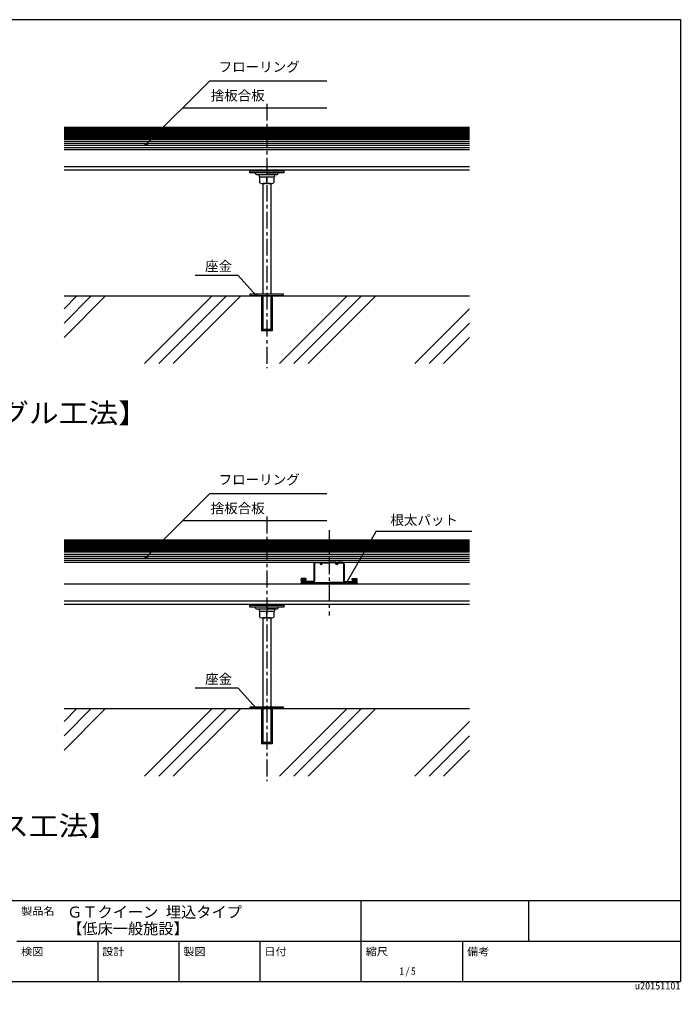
# Model space of a CAD drawing. Units: millimetres, scale not verified. Extents: x -1033 to 1029, y -737 to 700.
# Drawn here: x 51 to 1029, y -737 to 700 of the extents above; entities that cross this region are included whole.
import ezdxf
from ezdxf.enums import TextEntityAlignment as Align

# ---------------------------------------------------------------- set-up
doc = ezdxf.new("R2010")
doc.units = ezdxf.units.MM
doc.header["$LTSCALE"] = 5
doc.header["$PDMODE"] = 32
doc.header["$PDSIZE"] = 3
doc.linetypes.add('CHAIN1', pattern=[8, 5, -1, 1, -1])
for name, color, linetype in [('0-0_中心線', 4, 'CHAIN1'), ('0-1_中線', 7, 'Continuous'), ('0-2_太線１', 3, 'Continuous'), ('0-4_細線', 4, 'Continuous'), ('0-6_文字', 7, 'Continuous'), ('F-1_中線', 7, 'Continuous'), ('F-6_文字', 7, 'Continuous')]:
    doc.layers.add(name, color=color, linetype=linetype)
doc.styles.add('ＭＳ ゴシック', font='')
doc.styles.get('ＭＳ ゴシック').set_extended_font_data('MS Gothic')

msp = doc.modelspace()

# ---------------------------------------------------------------- linework, layer by layer
at = {"layer": '0-0_中心線'}
for p, q in [((416.828, 575.119), (416.828, 183.268)), ((416.828, -36.173), (416.828, -428.024)), ((508.979, -56.682), (508.979, -182.773))]:
    msp.add_line(p, q, dxfattribs=at)
at = {"layer": '0-0_中心線', "color": 7, "linetype": 'Continuous'}
msp.add_line((116.828, 290.519), (716.828, 290.519), dxfattribs=at)
at = {"layer": '0-1_中線'}
for p, q in [((116.828, 540.519), (716.828, 540.519)), ((116.828, 522.519), (716.828, 522.519)), ((116.828, 507.519), (716.828, 507.519)), ((116.828, 482.119), (716.828, 482.119)), ((116.828, 477.119), (716.828, 477.119)), ((441.889, 475.119), (391.889, 475.119)), ((391.889, 472.819), (391.889, 475.119)), ((441.889, 475.119), (441.889, 472.819)), ((441.889, 472.819), (391.889, 472.819)), ((402.889, 470.119), (416.889, 470.119)), ((405.539, 469.619), (405.539, 467.419)), ((406.039, 470.119), (427.739, 470.119)), ((406.039, 466.919), (427.739, 466.919)), ((406.389, 457.856), (406.389, 466.919)), ((430.889, 470.119), (416.889, 470.119)), ((416.889, 457.856), (416.889, 466.919)), ((427.389, 466.919), (427.389, 457.856)), ((428.239, 469.619), (428.239, 467.419)), ((410.828, 456.919), (410.828, 292.819)), ((422.139, 456.919), (411.639, 456.919)), ((422.828, 456.919), (422.828, 292.819)), ((135.915, 290.519), (116.828, 271.431)), ((178.342, 290.519), (116.828, 229.005)), ((157.129, 290.519), (116.828, 250.218)), ((335.915, 290.519), (235.915, 190.519)), ((357.129, 290.519), (257.129, 190.519)), ((378.342, 290.519), (278.342, 190.519)), ((391.828, 292.819), (391.828, 290.519)), ((391.828, 292.819), (391.828, 290.519)), ((441.828, 290.519), (391.828, 290.519)), ((408.828, 290.519), (408.828, 238.519)), ((410.828, 290.519), (410.828, 240.519)), ((422.828, 290.519), (422.828, 240.519)), ((424.828, 290.519), (424.828, 238.519)), ((535.915, 290.519), (435.915, 190.519)), ((441.828, 290.519), (441.828, 292.819)), ((557.129, 290.519), (457.129, 190.519)), ((578.342, 290.519), (478.342, 190.519)), ((716.828, 271.431), (635.915, 190.519)), ((716.828, 250.218), (657.129, 190.519)), ((424.828, 238.519), (408.828, 238.519)), ((422.828, 240.519), (410.828, 240.519)), ((716.828, 229.005), (678.342, 190.519)), ((116.828, -70.773), (716.828, -70.773)), ((116.828, -88.773), (716.828, -88.773)), ((116.828, -103.773), (716.828, -103.773)), ((486.479, -106.173), (486.479, -131.373)), ((487.679, -106.173), (487.679, -131.373)), ((488.879, -103.773), (495.979, -103.773)), ((495.379, -104.973), (488.879, -104.973)), ((529.079, -103.773), (521.979, -103.773)), ((522.579, -104.973), (529.079, -104.973)), ((530.279, -106.173), (530.279, -131.373)), ((531.479, -106.173), (531.479, -131.373)), ((116.828, -135.773), (716.828, -135.773)), ((469.679, -132.573), (469.679, -133.773)), ((485.279, -132.573), (469.679, -132.573)), ((469.679, -133.773), (485.279, -133.773)), ((548.279, -133.773), (532.679, -133.773)), ((116.828, -161.173), (716.828, -161.173)), ((116.828, -166.173), (716.828, -166.173)), ((441.889, -168.173), (391.889, -168.173)), ((391.889, -170.473), (391.889, -168.173)), ((441.889, -170.473), (391.889, -170.473)), ((441.889, -168.173), (441.889, -170.473)), ((402.889, -173.173), (416.889, -173.173)), ((405.539, -173.673), (405.539, -175.873)), ((406.039, -173.173), (427.739, -173.173)), ((406.039, -176.373), (427.739, -176.373)), ((406.389, -185.435), (406.389, -176.373)), ((410.828, -186.373), (410.828, -318.473)), ((422.139, -186.373), (411.639, -186.373)), ((430.889, -173.173), (416.889, -173.173)), ((416.889, -185.435), (416.889, -176.373)), ((422.828, -186.373), (422.828, -318.473)), ((427.389, -176.373), (427.389, -185.435)), ((428.239, -173.673), (428.239, -175.873)), ((178.342, -320.773), (116.828, -382.287)), ((116.828, -320.773), (716.828, -320.773)), ((135.915, -320.773), (116.828, -339.861)), ((157.129, -320.773), (116.828, -361.074)), ((335.915, -320.773), (235.915, -420.773)), ((357.129, -320.773), (257.129, -420.773)), ((378.342, -320.773), (278.342, -420.773)), ((391.828, -318.473), (391.828, -320.773)), ((391.828, -318.473), (391.828, -320.773)), ((441.828, -320.773), (391.828, -320.773)), ((408.828, -320.773), (408.828, -372.773)), ((410.828, -320.773), (410.828, -370.773)), ((422.828, -320.773), (422.828, -370.773)), ((424.828, -320.773), (424.828, -372.773)), ((535.915, -320.773), (435.915, -420.773)), ((441.828, -320.773), (441.828, -318.473)), ((557.129, -320.773), (457.129, -420.773)), ((578.342, -320.773), (478.342, -420.773)), ((716.828, -339.861), (635.915, -420.773)), ((424.828, -372.773), (408.828, -372.773)), ((422.828, -370.773), (410.828, -370.773)), ((716.828, -361.074), (657.129, -420.773)), ((716.828, -382.287), (678.342, -420.773))]:
    msp.add_line(p, q, dxfattribs=at)
for points in [[(441.828, 290.519), (441.828, 292.819), (391.828, 292.819)], [(495.379, -104.973), (497.479, -107.773), (499.579, -104.973), (508.979, -104.973)], [(495.979, -103.773), (497.479, -105.773), (498.979, -103.773), (508.979, -103.773)], [(521.979, -103.773), (520.479, -105.773), (518.979, -103.773), (508.979, -103.773)], [(522.579, -104.973), (520.479, -107.773), (518.379, -104.973), (508.979, -104.973)], [(532.679, -132.573), (548.279, -132.573), (548.279, -133.773)], [(441.828, -320.773), (441.828, -318.473), (391.828, -318.473)]]:
    msp.add_lwpolyline(points, dxfattribs=at)
for centre, radius, start, end in [((402.889, 473.737), 3.619, 194.70476, 270), ((406.039, 469.619), 0.5, 90, 180), ((406.039, 467.419), 0.5, 180, 270), ((427.739, 469.619), 0.5, 0, 90), ((427.739, 467.419), 0.5, 270, 0), ((430.889, 473.737), 3.619, 270, 345.29523), ((411.639, 472.083), 15.164, 249.74384, 290.25616), ((422.139, 472.083), 15.164, 249.74384, 290.25616), ((488.879, -106.173), 2.4, 90, 180), ((488.879, -106.173), 1.2, 90, 180), ((529.079, -106.173), 2.4, 0, 90), ((529.079, -106.173), 1.2, 0, 90), ((485.279, -131.373), 1.2, 270, 0), ((485.279, -131.373), 2.4, 270, 0), ((532.679, -131.373), 2.4, 180, 270), ((532.679, -131.373), 1.2, 180, 270), ((402.889, -169.555), 3.619, 194.70476, 270), ((430.889, -169.555), 3.619, 270, 345.29523), ((406.039, -173.673), 0.5, 90, 180), ((406.039, -175.873), 0.5, 180, 270), ((411.639, -171.209), 15.164, 249.74384, 290.25616), ((422.139, -171.209), 15.164, 249.74384, 290.25616), ((427.739, -173.673), 0.5, 0, 90), ((427.739, -175.873), 0.5, 270, 0)]:
    msp.add_arc(centre, radius, start, end, dxfattribs=at)
at = {"layer": '0-2_太線１'}
for p, q in [((116.828, 519.519), (716.828, 519.519)), ((116.828, 516.519), (716.828, 516.519)), ((116.828, 513.519), (716.828, 513.519)), ((116.828, 510.519), (716.828, 510.519)), ((391.889, 477.119), (441.889, 477.119)), ((391.889, 477.119), (391.889, 475.119)), ((392.326, 477.119), (391.889, 476.682)), ((393.74, 477.119), (391.889, 475.268)), ((395.154, 477.119), (393.154, 475.119)), ((396.568, 477.119), (394.568, 475.119)), ((397.982, 477.119), (395.982, 475.119)), ((399.397, 477.119), (397.397, 475.119)), ((400.811, 477.119), (398.811, 475.119)), ((402.225, 477.119), (400.225, 475.119)), ((403.639, 477.119), (401.639, 475.119)), ((405.054, 477.119), (403.054, 475.119)), ((406.468, 477.119), (404.468, 475.119)), ((407.882, 477.119), (405.882, 475.119)), ((409.296, 477.119), (407.296, 475.119)), ((410.71, 477.119), (408.71, 475.119)), ((412.125, 477.119), (410.125, 475.119)), ((413.539, 477.119), (411.539, 475.119)), ((414.953, 477.119), (412.953, 475.119)), ((416.367, 477.119), (414.367, 475.119)), ((417.781, 477.119), (415.781, 475.119)), ((419.196, 477.119), (417.196, 475.119)), ((420.61, 477.119), (418.61, 475.119)), ((422.024, 477.119), (420.024, 475.119)), ((423.438, 477.119), (421.438, 475.119)), ((424.853, 477.119), (422.853, 475.119)), ((426.267, 477.119), (424.267, 475.119)), ((427.681, 477.119), (425.681, 475.119)), ((429.095, 477.119), (427.095, 475.119)), ((430.509, 477.119), (428.509, 475.119)), ((431.924, 477.119), (429.924, 475.119)), ((433.338, 477.119), (431.338, 475.119)), ((434.752, 477.119), (432.752, 475.119)), ((436.166, 477.119), (434.166, 475.119)), ((437.58, 477.119), (435.58, 475.119)), ((438.995, 477.119), (436.995, 475.119)), ((440.409, 477.119), (438.409, 475.119)), ((441.823, 477.119), (439.823, 475.119)), ((441.889, 475.771), (441.237, 475.119)), ((441.889, 477.119), (441.889, 475.119)), ((116.828, -91.773), (716.828, -91.773)), ((116.828, -94.773), (716.828, -94.773)), ((116.828, -97.773), (716.828, -97.773)), ((116.828, -100.773), (716.828, -100.773)), ((474.679, -128.273), (467.679, -128.273)), ((467.679, -128.273), (467.679, -135.773)), ((467.679, -128.858), (468.264, -128.273)), ((467.679, -129.566), (468.971, -128.273)), ((467.679, -130.273), (469.678, -128.273)), ((467.679, -130.98), (470.385, -128.273)), ((467.679, -131.687), (471.092, -128.273)), ((469.799, -130.273), (471.799, -128.273)), ((470.506, -130.273), (472.506, -128.273)), ((471.213, -130.273), (473.213, -128.273)), ((471.921, -130.273), (473.921, -128.273)), ((472.628, -130.273), (474.628, -128.273)), ((473.335, -130.273), (474.679, -128.929)), ((543.279, -130.273), (543.279, -128.273)), ((543.279, -128.919), (543.924, -128.273)), ((543.279, -129.626), (544.631, -128.273)), ((543.338, -130.273), (545.338, -128.273)), ((544.045, -130.273), (546.045, -128.273)), ((544.753, -130.273), (546.753, -128.273)), ((545.46, -130.273), (547.46, -128.273)), ((546.167, -130.273), (548.167, -128.273)), ((546.874, -130.273), (548.874, -128.273)), ((547.581, -130.273), (549.581, -128.273)), ((548.279, -130.283), (550.279, -128.283)), ((548.279, -130.99), (550.279, -128.99)), ((467.679, -132.394), (469.679, -130.394)), ((467.679, -133.101), (469.679, -131.101)), ((467.679, -133.808), (469.679, -131.808)), ((467.679, -134.515), (469.679, -132.515)), ((467.679, -135.222), (469.679, -133.222)), ((508.979, -135.773), (467.679, -135.773)), ((467.835, -135.773), (469.835, -133.773)), ((468.542, -135.773), (470.542, -133.773)), ((469.249, -135.773), (471.249, -133.773)), ((469.679, -133.773), (508.979, -133.773)), ((469.956, -135.773), (471.956, -133.773)), ((470.663, -135.773), (472.663, -133.773)), ((471.37, -135.773), (473.37, -133.773)), ((472.077, -135.773), (474.077, -133.773)), ((472.785, -135.773), (474.785, -133.773)), ((473.492, -135.773), (475.492, -133.773)), ((474.042, -130.273), (474.679, -129.637)), ((474.199, -135.773), (476.199, -133.773)), ((474.906, -135.773), (476.906, -133.773)), ((475.613, -135.773), (477.613, -133.773)), ((476.32, -135.773), (478.32, -133.773)), ((477.027, -135.773), (479.027, -133.773)), ((477.734, -135.773), (479.734, -133.773)), ((478.441, -135.773), (480.441, -133.773)), ((479.148, -135.773), (481.148, -133.773)), ((479.856, -135.773), (481.856, -133.773)), ((480.563, -135.773), (482.563, -133.773)), ((481.27, -135.773), (483.27, -133.773)), ((481.977, -135.773), (483.977, -133.773)), ((482.684, -135.773), (484.684, -133.773)), ((483.391, -135.773), (485.391, -133.773)), ((484.098, -135.773), (486.098, -133.773)), ((484.805, -135.773), (486.805, -133.773)), ((485.512, -135.773), (487.512, -133.773)), ((486.22, -135.773), (488.22, -133.773)), ((486.927, -135.773), (488.927, -133.773)), ((487.634, -135.773), (489.634, -133.773)), ((488.341, -135.773), (490.341, -133.773)), ((489.048, -135.773), (491.048, -133.773)), ((489.755, -135.773), (491.755, -133.773)), ((490.462, -135.773), (492.462, -133.773)), ((491.169, -135.773), (493.169, -133.773)), ((491.876, -135.773), (493.876, -133.773)), ((492.584, -135.773), (494.584, -133.773)), ((493.291, -135.773), (495.291, -133.773)), ((493.998, -135.773), (495.998, -133.773)), ((494.705, -135.773), (496.705, -133.773)), ((495.412, -135.773), (497.412, -133.773)), ((496.119, -135.773), (498.119, -133.773)), ((496.826, -135.773), (498.826, -133.773)), ((497.533, -135.773), (499.533, -133.773)), ((498.24, -135.773), (500.24, -133.773)), ((498.947, -135.773), (500.947, -133.773)), ((499.655, -135.773), (501.655, -133.773)), ((500.362, -135.773), (502.362, -133.773)), ((501.069, -135.773), (503.069, -133.773)), ((501.776, -135.773), (503.776, -133.773)), ((502.483, -135.773), (504.483, -133.773)), ((503.19, -135.773), (505.19, -133.773)), ((503.897, -135.773), (505.897, -133.773)), ((504.604, -135.773), (506.604, -133.773)), ((505.311, -135.773), (507.311, -133.773)), ((506.019, -135.773), (508.019, -133.773)), ((506.726, -135.773), (508.726, -133.773)), ((507.433, -135.773), (509.433, -133.773)), ((508.14, -135.773), (510.14, -133.773)), ((508.847, -135.773), (510.847, -133.773)), ((548.279, -133.773), (508.979, -133.773)), ((508.979, -135.773), (550.279, -135.773)), ((509.554, -135.773), (511.554, -133.773)), ((510.261, -135.773), (512.261, -133.773)), ((510.968, -135.773), (512.968, -133.773)), ((511.675, -135.773), (513.675, -133.773)), ((512.383, -135.773), (514.383, -133.773)), ((513.09, -135.773), (515.09, -133.773)), ((513.797, -135.773), (515.797, -133.773)), ((514.504, -135.773), (516.504, -133.773)), ((515.211, -135.773), (517.211, -133.773)), ((515.918, -135.773), (517.918, -133.773)), ((516.625, -135.773), (518.625, -133.773)), ((517.332, -135.773), (519.332, -133.773)), ((518.039, -135.773), (520.039, -133.773)), ((518.746, -135.773), (520.746, -133.773)), ((519.454, -135.773), (521.454, -133.773)), ((520.161, -135.773), (522.161, -133.773)), ((520.868, -135.773), (522.868, -133.773)), ((521.575, -135.773), (523.575, -133.773)), ((522.282, -135.773), (524.282, -133.773)), ((522.989, -135.773), (524.989, -133.773)), ((523.696, -135.773), (525.696, -133.773)), ((524.403, -135.773), (526.403, -133.773)), ((525.11, -135.773), (527.11, -133.773)), ((525.818, -135.773), (527.818, -133.773)), ((526.525, -135.773), (528.525, -133.773)), ((527.232, -135.773), (529.232, -133.773)), ((527.939, -135.773), (529.939, -133.773)), ((528.646, -135.773), (530.646, -133.773)), ((529.353, -135.773), (531.353, -133.773)), ((530.06, -135.773), (532.06, -133.773)), ((530.767, -135.773), (532.767, -133.773)), ((531.474, -135.773), (533.474, -133.773)), ((532.182, -135.773), (534.182, -133.773)), ((532.889, -135.773), (534.889, -133.773)), ((533.596, -135.773), (535.596, -133.773)), ((534.303, -135.773), (536.303, -133.773)), ((535.01, -135.773), (537.01, -133.773)), ((535.717, -135.773), (537.717, -133.773)), ((536.424, -135.773), (538.424, -133.773)), ((537.131, -135.773), (539.131, -133.773)), ((537.838, -135.773), (539.838, -133.773)), ((538.545, -135.773), (540.545, -133.773)), ((539.253, -135.773), (541.253, -133.773)), ((539.96, -135.773), (541.96, -133.773)), ((540.667, -135.773), (542.667, -133.773)), ((541.374, -135.773), (543.374, -133.773)), ((542.081, -135.773), (544.081, -133.773)), ((542.788, -135.773), (544.788, -133.773)), ((543.495, -135.773), (545.495, -133.773)), ((544.202, -135.773), (546.202, -133.773)), ((544.909, -135.773), (546.909, -133.773)), ((545.617, -135.773), (547.617, -133.773)), ((546.324, -135.773), (550.279, -131.818)), ((547.031, -135.773), (550.279, -132.525)), ((547.738, -135.773), (550.279, -133.233)), ((548.279, -131.697), (550.279, -129.697)), ((548.279, -132.404), (550.279, -130.404)), ((548.279, -133.071), (548.279, -133.773)), ((548.299, -133.091), (550.279, -131.111)), ((548.445, -135.773), (550.279, -133.94)), ((549.152, -135.773), (550.279, -134.647)), ((549.859, -135.773), (550.279, -135.354)), ((391.889, -166.173), (441.889, -166.173)), ((391.889, -166.173), (391.889, -168.173)), ((392.326, -166.173), (391.889, -166.609)), ((393.74, -166.173), (391.889, -168.024)), ((395.154, -166.173), (393.154, -168.173)), ((396.568, -166.173), (394.568, -168.173)), ((397.982, -166.173), (395.982, -168.173)), ((399.397, -166.173), (397.397, -168.173)), ((400.811, -166.173), (398.811, -168.173)), ((402.225, -166.173), (400.225, -168.173)), ((403.639, -166.173), (401.639, -168.173)), ((405.054, -166.173), (403.054, -168.173)), ((406.468, -166.173), (404.468, -168.173)), ((407.882, -166.173), (405.882, -168.173)), ((409.296, -166.173), (407.296, -168.173)), ((410.71, -166.173), (408.71, -168.173)), ((412.125, -166.173), (410.125, -168.173)), ((413.539, -166.173), (411.539, -168.173)), ((414.953, -166.173), (412.953, -168.173)), ((416.367, -166.173), (414.367, -168.173)), ((417.781, -166.173), (415.781, -168.173)), ((419.196, -166.173), (417.196, -168.173)), ((420.61, -166.173), (418.61, -168.173)), ((422.024, -166.173), (420.024, -168.173)), ((423.438, -166.173), (421.438, -168.173)), ((424.853, -166.173), (422.853, -168.173)), ((426.267, -166.173), (424.267, -168.173)), ((427.681, -166.173), (425.681, -168.173)), ((429.095, -166.173), (427.095, -168.173)), ((430.509, -166.173), (428.509, -168.173)), ((431.924, -166.173), (429.924, -168.173)), ((433.338, -166.173), (431.338, -168.173)), ((434.752, -166.173), (432.752, -168.173)), ((436.166, -166.173), (434.166, -168.173)), ((437.58, -166.173), (435.58, -168.173)), ((438.995, -166.173), (436.995, -168.173)), ((440.409, -166.173), (438.409, -168.173)), ((441.823, -166.173), (439.823, -168.173)), ((441.889, -167.521), (441.237, -168.173)), ((441.889, -166.173), (441.889, -168.173))]:
    msp.add_line(p, q, dxfattribs=at)
for points in [[(474.679, -128.273), (474.679, -130.273), (469.679, -130.273), (469.679, -133.773)], [(543.279, -128.273), (550.279, -128.273), (550.279, -135.773)], [(543.279, -130.273), (548.27, -130.273), (548.279, -130.273), (548.279, -133.071)]]:
    msp.add_lwpolyline(points, dxfattribs=at)
at = {"layer": '0-4_細線'}
for p, q in [((116.828, 538.519), (716.828, 538.519)), ((116.828, 536.519), (716.828, 536.519)), ((116.828, 534.519), (716.828, 534.519)), ((116.828, 532.519), (716.828, 532.519)), ((116.828, 530.519), (716.828, 530.519)), ((116.828, 528.519), (716.828, 528.519)), ((116.828, 526.519), (716.828, 526.519)), ((116.828, 524.519), (716.828, 524.519)), ((116.828, -72.773), (716.828, -72.773)), ((116.828, -74.773), (716.828, -74.773)), ((116.828, -76.773), (716.828, -76.773)), ((116.828, -78.773), (716.828, -78.773)), ((116.828, -80.773), (716.828, -80.773)), ((116.828, -82.773), (716.828, -82.773)), ((116.828, -84.773), (716.828, -84.773)), ((116.828, -86.773), (716.828, -86.773))]:
    msp.add_line(p, q, dxfattribs=at)
at = {"layer": '0-6_文字'}
for p, q in [((332.464, 608.927), (238.556, 515.019)), ((332.464, 608.927), (505.639, 608.927)), ((292.464, 568.927), (505.639, 568.927)), ((374.569, 320.756), (310.642, 320.756)), ((374.569, 320.756), (400.835, 291.669)), ((332.464, -2.365), (238.556, -96.273)), ((332.464, -2.365), (505.639, -2.365)), ((292.464, -42.365), (505.639, -42.365)), ((578.904, -57.886), (534.181, -134.773)), ((578.904, -57.886), (720.49, -57.886)), ((374.569, -290.536), (310.642, -290.536)), ((374.569, -290.536), (400.835, -319.623))]:
    msp.add_line(p, q, dxfattribs=at)
for p in [(255.056, 531.519), (238.556, 515.019), (400.835, 291.669), (255.056, -79.773), (238.556, -96.273), (534.181, -134.773), (400.835, -319.623)]:
    msp.add_point(p, dxfattribs=at)
at = {"layer": 'F-1_中線'}
for p, q in [((-1033.224, 699.989), (1029.276, 699.989)), ((1029.276, 699.989), (1029.276, -725.011)), ((-1033.224, -605.011), (1029.276, -605.011)), ((556.776, -725.011), (556.776, -605.011)), ((804.276, -605.011), (804.276, -665.011)), ((46.776, -665.011), (1029.276, -665.011)), ((166.776, -665.011), (166.776, -725.011)), ((286.776, -665.011), (286.776, -725.011)), ((406.776, -665.011), (406.776, -725.011)), ((706.776, -725.011), (706.776, -665.011)), ((-1033.224, -725.011), (1029.276, -725.011))]:
    msp.add_line(p, q, dxfattribs=at)

# ---------------------------------------------------------------- texts
at = {"layer": '0-6_文字', "style": 'ＭＳ ゴシック'}
for s, height, p in [('フローリング', 14.66, (345.629, 617.991)), ('捨板合板', 14.66, (333.826, 575.513)), ('座金', 14.66, (325.538, 322.796)), ('フローリング', 14.66, (345.629, 6.699)), ('捨板合板', 14.66, (333.826, -35.779)), ('根太パット', 14.66, (599.803, -53.199)), ('座金', 14.66, (325.538, -288.496)), ('u20151101', 11, (961.776, -740.011))]:
    msp.add_text(s, height=height, dxfattribs=at).set_placement(p, align=Align.BOTTOM_LEFT)
at = {"layer": '0-6_文字', "style": 'ＭＳ ゴシック', "width": 1.1}
for s, p in [('【根太シングル工法】', (-199.253, 93.356)), ('【根太クロス工法】', (-199.253, -517.936))]:
    msp.add_text(s, height=29.33, dxfattribs=at).set_placement(p, align=Align.BOTTOM_LEFT)
at = {"layer": 'F-6_文字', "style": 'ＭＳ ゴシック', "width": 1.1}
for s, p in [('製品名', (53.247, -629.517)), ('検図', (53.247, -689.517)), ('設計', (173.247, -689.517)), ('製図', (293.247, -689.517)), ('日付', (413.247, -689.517)), ('縮尺', (563.247, -689.517)), ('備考', (713.247, -689.517))]:
    msp.add_text(s, height=11, dxfattribs=at).set_placement(p, align=Align.BOTTOM_LEFT)
at = {"layer": 'F-6_文字', "style": 'ＭＳ ゴシック'}
for s, p in [('ＧＴクイーン 埋込タイプ', (121.326, -635.285)), ('【低床一般施設】', (121.326, -659.751))]:
    msp.add_text(s, height=16.5, dxfattribs=at).set_placement(p, align=Align.BOTTOM_LEFT)
at = {"layer": 'F-6_文字', "insert": (613.026, -717.511), "char_height": 11, "attachment_point": 7, "style": 'ＭＳ ゴシック'}
msp.add_mtext('\\T1.21;\\W0.95;1/5', dxfattribs=at)

doc.saveas('drawing.dxf')
